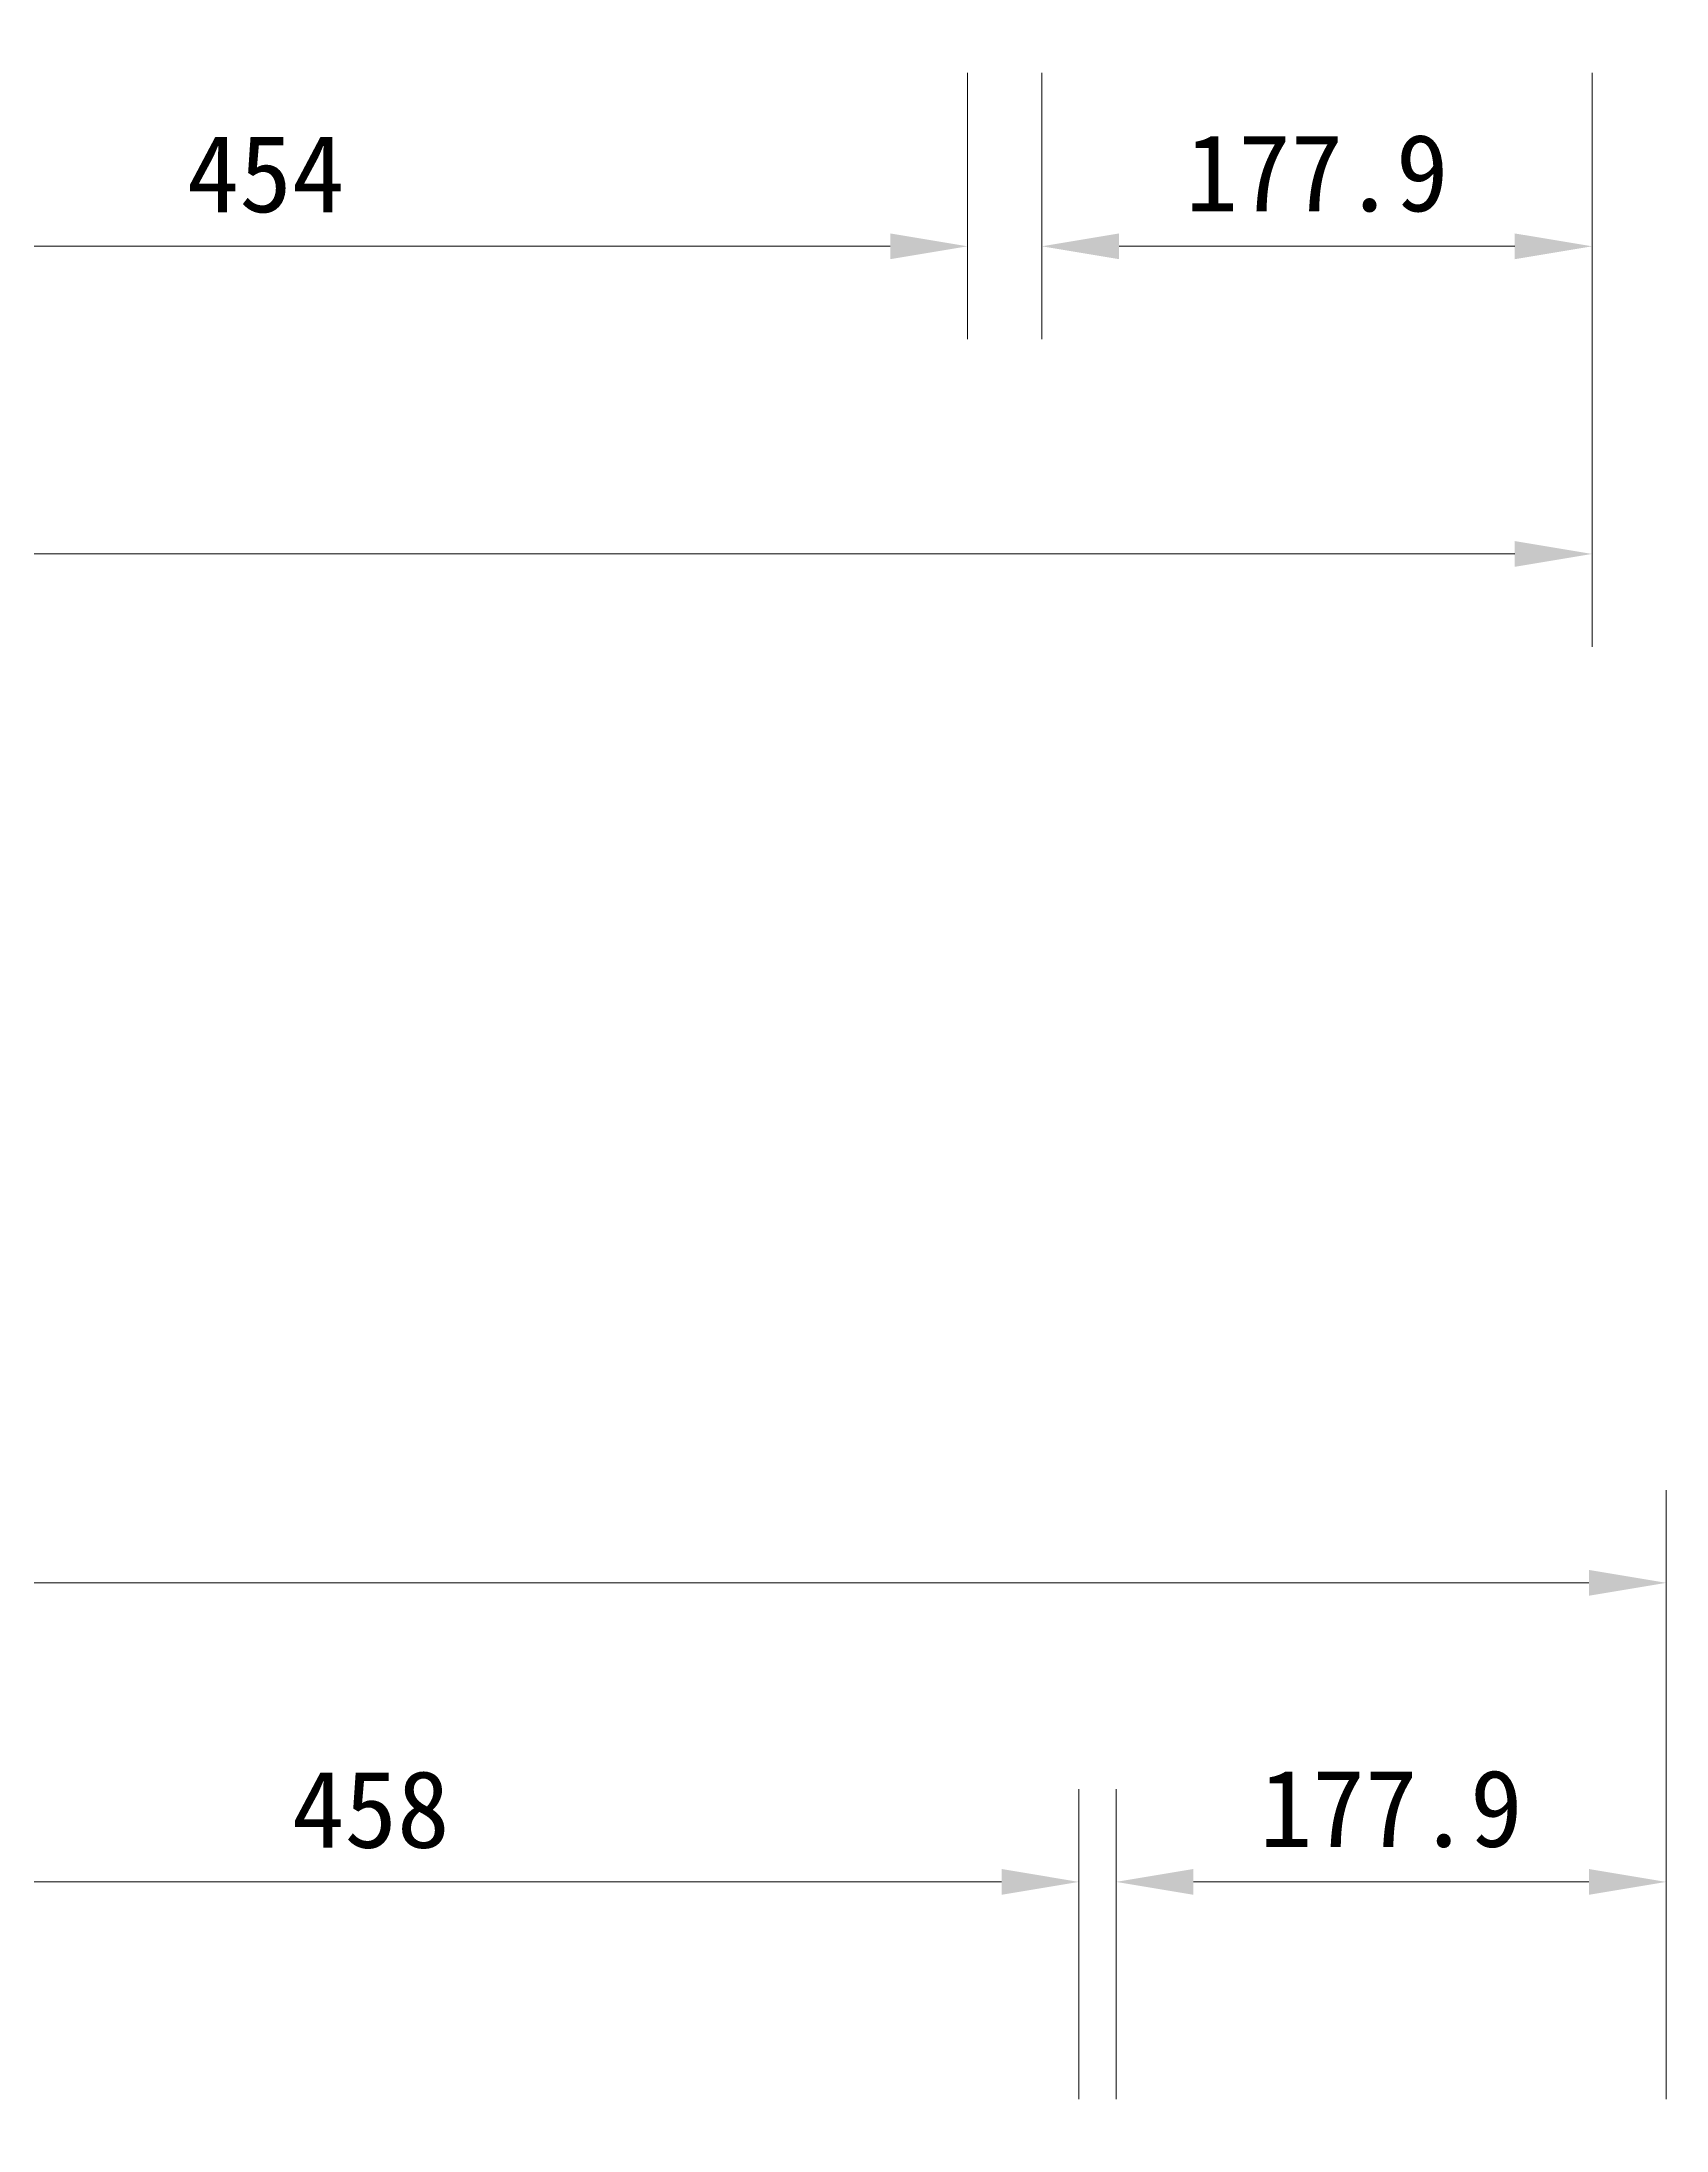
# Model space of a CAD drawing. Header units: centimetres. Extents: x 1966 to 8787, y 7398 to 12383.
# Drawn here: x 7956 to 8481, y 10035 to 10710 of the extents above; entities that cross this region are included whole.
import ezdxf

# ---------------------------------------------------------------- set-up
doc = ezdxf.new("R2010")
doc.units = ezdxf.units.CM
doc.header["$PDMODE"] = 35
doc.styles.add('文2.5', font='kaiu.ttf', dxfattribs={"height": 2.5})
doc.dimstyles.new('DIM2.5', dxfattribs={"dimtxt": 2.5, "dimasz": 2.5, "dimexe": 3, "dimexo": 1, "dimgap": 1, "dimtad": 1, "dimdec": 1, "dimdsep": 46, "dimtxsty": '文2.5', "dimcen": 0, "dimadec": 0, "dimazin": 0, "dimtfac": 1, "dimtdec": 1, "dimtmove": 0, "dimatfit": 3, "dimfxl": 1, "dimlwd": 15, "dimlwe": 15, "dimarcsym": 0})

# ---------------------------------------------------------------- blocks, each defined once
blk = doc.blocks.new('*D85')
at = {"color": 0, "linetype": 'Continuous', "lineweight": 15, "transparency": 16777216}
for p, q in [((7801.51, 10699.93), (7801.51, 10613.84)), ((8255.51, 10699.93), (8255.51, 10613.84)), ((7826.51, 10643.84), (8230.51, 10643.84))]:
    blk.add_line(p, q, dxfattribs=at)
at = {"color": 0, "transparency": 16777216}
for points in [[(7826.51, 10648), (7826.51, 10639.67), (7801.51, 10643.84)], [(8230.51, 10648), (8230.51, 10639.67), (8255.51, 10643.84)]]:
    blk.add_solid(points, dxfattribs=at)
at = {"layer": 'DEFPOINTS', "color": 0, "transparency": 16777216}
for p in [(7801.51, 10709.93), (8255.51, 10709.93), (8255.51, 10643.84)]:
    blk.add_point(p, dxfattribs=at)
at = {"color": 0, "transparency": 16777216, "insert": (8028.51, 10667.16), "char_height": 25, "attachment_point": 5, "style": '文2.5'}
blk.add_mtext('454', dxfattribs=at)
blk = doc.blocks.new('*D86')
at = {"color": 0, "linetype": 'Continuous', "lineweight": 15, "transparency": 16777216}
for p, q in [((8279.51, 10699.99), (8279.51, 10613.84)), ((8457.45, 10699.93), (8457.45, 10613.84)), ((8304.51, 10643.84), (8432.45, 10643.84))]:
    blk.add_line(p, q, dxfattribs=at)
at = {"color": 0, "transparency": 16777216}
for points in [[(8304.51, 10648), (8304.51, 10639.67), (8279.51, 10643.84)], [(8432.45, 10648), (8432.45, 10639.67), (8457.45, 10643.84)]]:
    blk.add_solid(points, dxfattribs=at)
at = {"layer": 'DEFPOINTS', "color": 0, "transparency": 16777216}
for p in [(8279.51, 10709.99), (8457.45, 10709.93), (8457.45, 10643.84)]:
    blk.add_point(p, dxfattribs=at)
at = {"color": 0, "transparency": 16777216, "insert": (8368.48, 10667.46), "char_height": 25, "attachment_point": 5, "style": '文2.5'}
blk.add_mtext('177.9', dxfattribs=at)
blk = doc.blocks.new('*D87')
at = {"color": 0, "linetype": 'Continuous', "lineweight": 15, "transparency": 16777216}
for p, q in [((6187.51, 10699.99), (6187.51, 10514.34)), ((8457.45, 10699.93), (8457.45, 10514.34)), ((6212.51, 10544.34), (8432.45, 10544.34))]:
    blk.add_line(p, q, dxfattribs=at)
at = {"color": 0, "transparency": 16777216}
for points in [[(6212.51, 10548.5), (6212.51, 10540.17), (6187.51, 10544.34)], [(8432.45, 10548.5), (8432.45, 10540.17), (8457.45, 10544.34)]]:
    blk.add_solid(points, dxfattribs=at)
at = {"layer": 'DEFPOINTS', "color": 0, "transparency": 16777216}
for p in [(6187.51, 10709.99), (8457.45, 10709.93), (8457.45, 10544.34)]:
    blk.add_point(p, dxfattribs=at)
at = {"color": 0, "transparency": 16777216, "insert": (7321.8, 10567.96), "char_height": 25, "attachment_point": 5, "style": '文2.5'}
blk.add_mtext('2269.9', dxfattribs=at)
blk = doc.blocks.new('*D175')
at = {"color": 0, "linetype": 'Continuous', "lineweight": 15, "transparency": 16777216}
for p, q in [((7833.51, 10044.51), (7833.51, 10144.83)), ((8291.51, 10044.51), (8291.51, 10144.83)), ((7858.51, 10114.83), (8266.51, 10114.83))]:
    blk.add_line(p, q, dxfattribs=at)
at = {"color": 0, "transparency": 16777216}
for points in [[(7858.51, 10119), (7858.51, 10110.67), (7833.51, 10114.83)], [(8266.51, 10119), (8266.51, 10110.67), (8291.51, 10114.83)]]:
    blk.add_solid(points, dxfattribs=at)
at = {"layer": 'DEFPOINTS', "color": 0, "transparency": 16777216}
for p in [(8291.51, 10114.83), (7833.51, 10034.51), (8291.51, 10034.51)]:
    blk.add_point(p, dxfattribs=at)
at = {"color": 0, "transparency": 16777216, "insert": (8062.51, 10138.16), "char_height": 25, "attachment_point": 5, "style": '文2.5'}
blk.add_mtext('458', dxfattribs=at)
blk = doc.blocks.new('*D176')
at = {"color": 0, "linetype": 'Continuous', "lineweight": 15, "transparency": 16777216}
for p, q in [((8303.51, 10044.51), (8303.51, 10144.83)), ((8481.42, 10044.51), (8481.42, 10144.83)), ((8328.51, 10114.83), (8456.42, 10114.83))]:
    blk.add_line(p, q, dxfattribs=at)
at = {"color": 0, "transparency": 16777216}
for points in [[(8328.51, 10119), (8328.51, 10110.67), (8303.51, 10114.83)], [(8456.42, 10119), (8456.42, 10110.67), (8481.42, 10114.83)]]:
    blk.add_solid(points, dxfattribs=at)
at = {"layer": 'DEFPOINTS', "color": 0, "transparency": 16777216}
for p in [(8481.42, 10114.83), (8303.51, 10034.51), (8481.42, 10034.51)]:
    blk.add_point(p, dxfattribs=at)
at = {"color": 0, "transparency": 16777216, "insert": (8392.47, 10138.46), "char_height": 25, "attachment_point": 5, "style": '文2.5'}
blk.add_mtext('177.9', dxfattribs=at)
blk = doc.blocks.new('*D178')
at = {"color": 0, "linetype": 'Continuous', "lineweight": 15, "transparency": 16777216}
for p, q in [((6211.51, 10044.58), (6211.51, 10241.56)), ((8481.42, 10044.58), (8481.42, 10241.56)), ((6236.51, 10211.56), (8456.42, 10211.56))]:
    blk.add_line(p, q, dxfattribs=at)
at = {"color": 0, "transparency": 16777216}
for points in [[(6236.51, 10215.73), (6236.51, 10207.39), (6211.51, 10211.56)], [(8456.42, 10215.73), (8456.42, 10207.39), (8481.42, 10211.56)]]:
    blk.add_solid(points, dxfattribs=at)
at = {"layer": 'DEFPOINTS', "color": 0, "transparency": 16777216}
for p in [(8481.42, 10211.56), (6211.51, 10034.58), (8481.42, 10034.58)]:
    blk.add_point(p, dxfattribs=at)
at = {"color": 0, "transparency": 16777216, "insert": (7346.47, 10235.18), "char_height": 25, "attachment_point": 5, "style": '文2.5'}
blk.add_mtext('2269.9', dxfattribs=at)

msp = doc.modelspace()

# ---------------------------------------------------------------- dimensions: what is measured, and where the dimension line sits
dim = msp.add_linear_dim(base=(8457.45, 10544.34), p1=(6187.51, 10709.99), p2=(8457.45, 10709.93), dimstyle='DIM2.5')
dim.commit()
dim.dimension.update_dxf_attribs({"geometry": '*D87', "text_midpoint": (7321.8, 10544.34), "dimtype": 160})
for base, p1, p2, picture, middle in [((8255.51, 10643.84), (7801.51, 10709.93), (8255.51, 10709.93), '*D85', (8028.51, 10667.16)), ((8457.45, 10643.84), (8279.51, 10709.99), (8457.45, 10709.93), '*D86', (8368.48, 10667.46)), ((8481.42, 10211.56), (6211.51, 10034.58), (8481.42, 10034.58), '*D178', (7346.47, 10235.18)), ((8291.51, 10114.83), (7833.51, 10034.51), (8291.51, 10034.51), '*D175', (8062.51, 10138.16)), ((8481.42, 10114.83), (8303.51, 10034.51), (8481.42, 10034.51), '*D176', (8392.47, 10138.46))]:
    dim = msp.add_linear_dim(base=base, p1=p1, p2=p2, dimstyle='DIM2.5')
    dim.commit()
    dim.dimension.update_dxf_attribs({"geometry": picture, "text_midpoint": middle})

doc.saveas('drawing.dxf')
